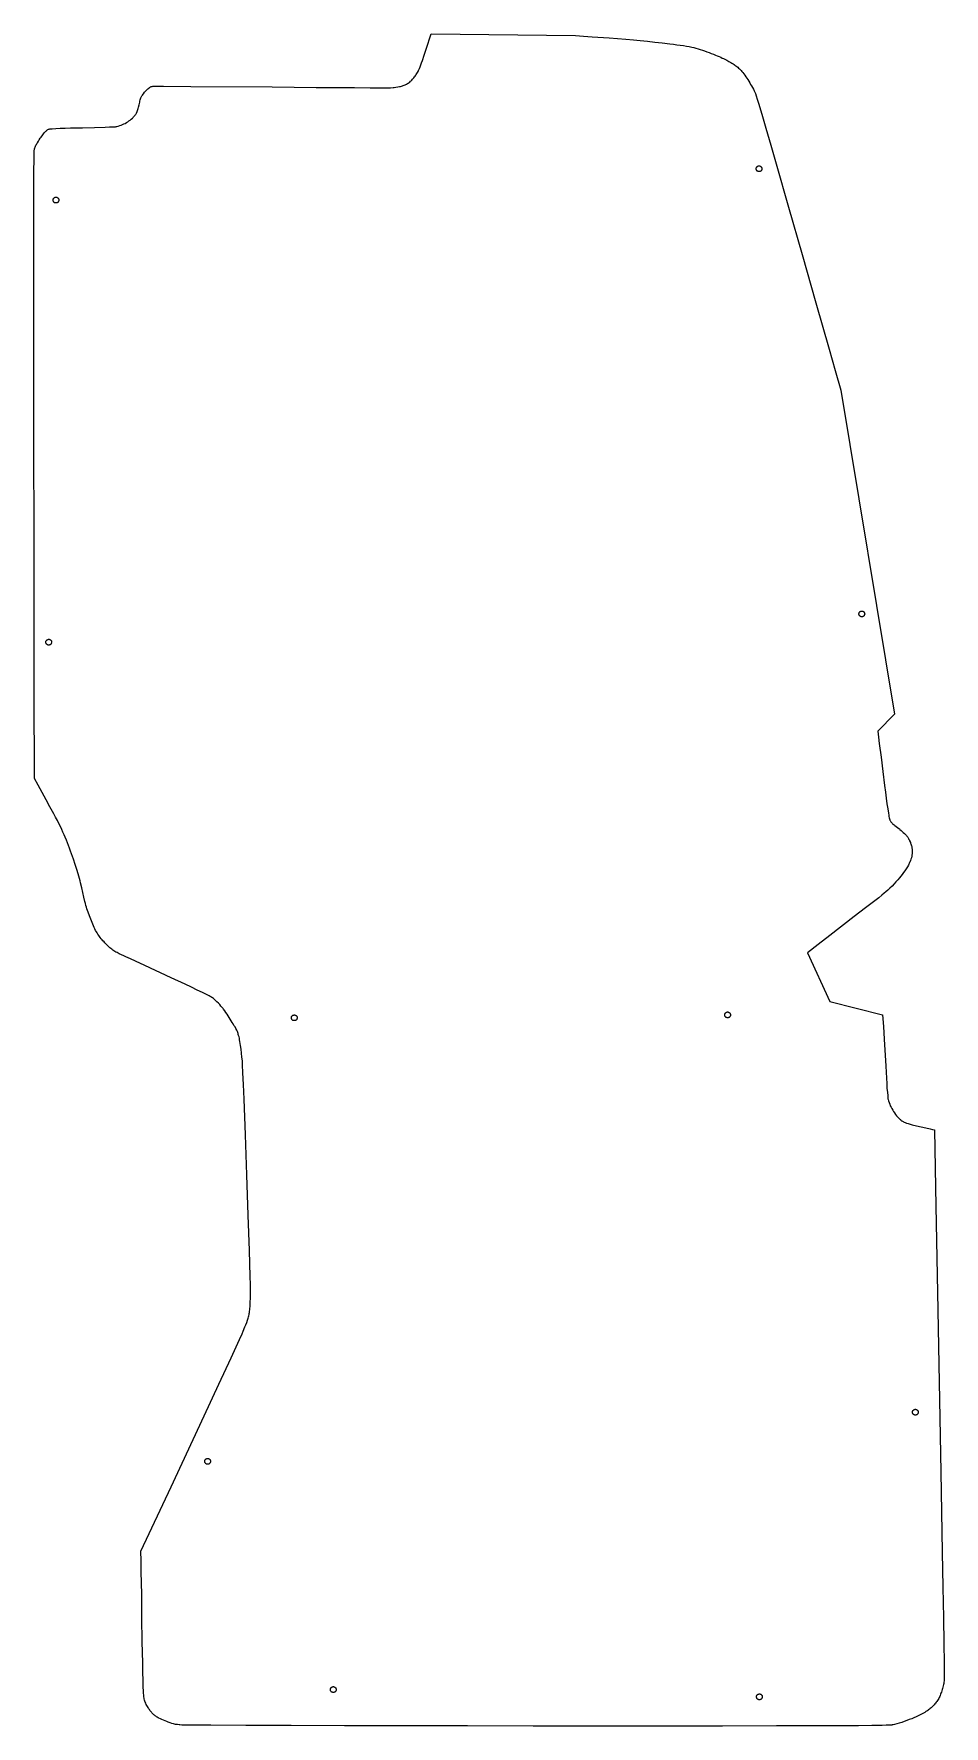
# Model space of a CAD drawing. Extents: x 1573 to 6745, y -2041 to 3468.
# Drawn here: x 1956 to 2586, y 1180 to 2351 of the extents above; entities that cross this region are included whole.
import ezdxf

# ---------------------------------------------------------------- set-up
doc = ezdxf.new("R2010")
doc.units = 0
doc.layers.add('Default Layer', color=1, linetype='CONTINUOUS')

msp = doc.modelspace()

# ---------------------------------------------------------------- linework, layer by layer
at = {"layer": 'Default Layer'}
for points in [[(2550.3, 1180.9), (2550, 1180.8), (2549.6, 1180.8), (2548.2, 1180.7), (2546.1, 1180.7), (2543.4, 1180.6), (2536.3, 1180.5), (2526.9, 1180.4), (2515.4, 1180.3), (2502, 1180.3), (2486.9, 1180.2), (2470.2, 1180.2), (2432.8, 1180.1), (2391.4, 1180.1), (2347.2, 1180.1), (2301.7, 1180.1), (2256.2, 1180.2), (2212.2, 1180.3), (2171, 1180.4), (2134.1, 1180.5), (2102.8, 1180.6), (2078.5, 1180.7), (2062.7, 1180.8), (2058.4, 1180.8), (2057.2, 1180.9), (2056.7, 1180.9), (2055.4, 1181.1), (2054.1, 1181.3), (2052.8, 1181.7), (2051.6, 1182), (2050.3, 1182.4), (2049.1, 1182.8), (2048, 1183.2), (2046.9, 1183.7), (2045.8, 1184.2), (2044.7, 1184.6), (2043.6, 1185.1), (2042.5, 1185.7), (2042, 1185.9), (2041.5, 1186.2), (2041, 1186.5), (2040.5, 1186.9), (2040, 1187.2), (2039.5, 1187.6), (2039.1, 1187.9), (2038.7, 1188.3), (2038.2, 1188.8), (2037.8, 1189.3), (2037.4, 1189.8), (2036.9, 1190.4), (2036.4, 1191), (2036, 1191.6), (2035.5, 1192.3), (2035.1, 1193), (2034.7, 1193.7), (2034.3, 1194.4), (2033.9, 1195.1), (2033.5, 1195.9), (2033.2, 1196.6), (2032.9, 1197.4), (2032.6, 1198.1), (2032.4, 1198.9), (2032.3, 1199.1), (2032.3, 1199.4), (2032.2, 1200.3), (2032.1, 1201.5), (2032, 1203), (2031.9, 1204.8), (2031.8, 1206.9), (2031.7, 1211.7), (2031.5, 1217.5), (2031.4, 1224), (2031.3, 1231.1), (2031.1, 1238.7), (2030.9, 1254.8), (2030.7, 1271.3), (2030.4, 1287.1), (2030.3, 1294.4), (2030.2, 1301.1), (2051, 1345.8), (2073.9, 1394.8), (2084.1, 1416.8), (2092.6, 1435.1), (2098.5, 1447.8), (2100.2, 1451.6), (2101, 1453.4), (2102.2, 1456.4), (2102.8, 1457.9), (2103.4, 1459.4), (2103.9, 1461), (2104.4, 1462.5), (2104.6, 1463.3), (2104.8, 1464.1), (2105, 1464.9), (2105.1, 1465.7), (2105.3, 1466.5), (2105.4, 1467.4), (2105.5, 1468.3), (2105.6, 1469.3), (2105.7, 1470.4), (2105.8, 1471.5), (2105.9, 1473.8), (2106, 1476.1), (2106.1, 1478.5), (2106.1, 1483), (2106.1, 1484), (2106.1, 1485.7), (2105.9, 1491.2), (2105.3, 1509.2), (2104.5, 1533.7), (2103.5, 1561.6), (2102.5, 1589.4), (2101.6, 1614.1), (2101.2, 1624.1), (2100.8, 1632.2), (2100.6, 1637.8), (2100.5, 1639.6), (2100.4, 1640.6), (2100.1, 1643.1), (2099.8, 1645.8), (2099.5, 1648.6), (2099.1, 1651.3), (2098.7, 1653.9), (2098.5, 1655.1), (2098.3, 1656.2), (2098.1, 1657.2), (2097.8, 1658.1), (2097.6, 1658.9), (2097.4, 1659.6), (2097.2, 1660.2), (2097, 1660.8), (2096.7, 1661.3), (2096.5, 1661.9), (2095.9, 1663), (2095.3, 1664.1), (2094.6, 1665.1), (2094, 1666.2), (2093.3, 1667.2), (2092.6, 1668.3), (2091.3, 1670.5), (2090.6, 1671.7), (2089.8, 1672.9), (2089, 1674.1), (2088.2, 1675.2), (2087.4, 1676.3), (2087, 1676.9), (2086.5, 1677.4), (2085.6, 1678.4), (2084.7, 1679.5), (2083.8, 1680.5), (2082.8, 1681.4), (2081.8, 1682.4), (2080.8, 1683.2), (2080.3, 1683.7), (2079.7, 1684.1), (2079.2, 1684.5), (2078.6, 1684.9), (2078.2, 1685.1), (2077.5, 1685.5), (2075.5, 1686.5), (2072.7, 1687.9), (2069.2, 1689.6), (2065.2, 1691.5), (2060.8, 1693.6), (2051.2, 1698.1), (2032.9, 1706.6), (2026.4, 1709.6), (2022.9, 1711.2), (2021.4, 1711.9), (2019.8, 1712.6), (2018.3, 1713.3), (2016.7, 1714), (2015.2, 1714.7), (2014.4, 1715.1), (2013.6, 1715.5), (2012.9, 1715.9), (2012.2, 1716.3), (2011.5, 1716.8), (2010.8, 1717.3), (2010.1, 1717.8), (2009.4, 1718.3), (2008.7, 1718.9), (2008, 1719.5), (2007.3, 1720.1), (2006.6, 1720.8), (2005.9, 1721.5), (2005.2, 1722.2), (2004.6, 1722.9), (2003.9, 1723.6), (2003.3, 1724.4), (2002.6, 1725.1), (2002, 1725.9), (2001.4, 1726.7), (2000.9, 1727.4), (2000.3, 1728.2), (1999.8, 1729.1), (1999.3, 1729.9), (1998.8, 1730.9), (1998.3, 1731.9), (1997.8, 1732.9), (1997.3, 1734), (1996.8, 1735.2), (1996.3, 1736.3), (1995.4, 1738.7), (1994.5, 1741), (1993.6, 1743.4), (1992.8, 1745.7), (1992.5, 1746.9), (1992.1, 1748.2), (1991.7, 1749.5), (1991.4, 1750.9), (1990.7, 1753.9), (1989.9, 1757.1), (1989.2, 1760.4), (1988.4, 1763.7), (1988, 1765.3), (1987.6, 1766.9), (1987.2, 1768.4), (1986.7, 1770), (1985.8, 1773.1), (1984.7, 1776.5), (1983.5, 1780.1), (1982.2, 1783.9), (1981.5, 1785.8), (1980.8, 1787.7), (1980, 1789.6), (1979.3, 1791.6), (1978.6, 1793.4), (1977.8, 1795.3), (1977, 1797.1), (1976.2, 1798.9), (1975.4, 1800.7), (1974.5, 1802.7), (1973.4, 1804.8), (1972.3, 1806.9), (1971.1, 1809.2), (1969.9, 1811.5), (1967.2, 1816.3), (1964.5, 1821.3), (1961.7, 1826.3), (1959, 1831.3), (1956.4, 1836), (1956.3, 1896.3), (1956.3, 1964.8), (1956.1, 2106.9), (1956, 2170.4), (1956, 2198.2), (1956, 2222.4), (1956.1, 2242.4), (1956.1, 2257.6), (1956.2, 2263.3), (1956.2, 2267.5), (1956.3, 2270.2), (1956.3, 2271), (1956.4, 2271.3), (1956.5, 2271.9), (1956.7, 2272.5), (1957, 2273.1), (1957.2, 2273.7), (1957.5, 2274.3), (1957.8, 2274.9), (1958.1, 2275.5), (1958.5, 2276.1), (1959.2, 2277.2), (1959.8, 2278.2), (1960.5, 2279.2), (1961.1, 2280), (1962.2, 2281.6), (1962.8, 2282.3), (1963.3, 2283.1), (1963.7, 2283.4), (1964, 2283.8), (1964.3, 2284.1), (1964.7, 2284.4), (1965, 2284.7), (1965.4, 2285), (1965.8, 2285.2), (1966.2, 2285.4), (1966.4, 2285.5), (1966.6, 2285.5), (1967.1, 2285.6), (1967.9, 2285.7), (1968.8, 2285.8), (1971.2, 2285.9), (1974.2, 2286.1), (1977.7, 2286.2), (1981.5, 2286.3), (1989.7, 2286.5), (1998, 2286.7), (2005.3, 2286.9), (2008.3, 2287), (2010.8, 2287.1), (2012.6, 2287.2), (2013.1, 2287.3), (2013.5, 2287.3), (2014.5, 2287.6), (2015.5, 2287.9), (2016.4, 2288.2), (2017.4, 2288.6), (2018.3, 2289.1), (2019.2, 2289.5), (2020.1, 2290.1), (2021, 2290.6), (2021.8, 2291.2), (2022.7, 2291.8), (2023.5, 2292.5), (2024.3, 2293.2), (2024.7, 2293.6), (2025.1, 2294), (2025.5, 2294.4), (2025.8, 2294.8), (2026.2, 2295.2), (2026.5, 2295.6), (2026.8, 2296.1), (2027.1, 2296.5), (2027.2, 2296.7), (2027.4, 2297), (2027.6, 2297.6), (2027.9, 2298.3), (2028.1, 2299), (2028.3, 2299.8), (2028.5, 2300.6), (2028.9, 2302.4), (2029.3, 2304.1), (2029.5, 2304.9), (2029.7, 2305.7), (2029.9, 2306.4), (2030.2, 2307.1), (2030.4, 2307.7), (2030.6, 2308.2), (2030.9, 2308.6), (2031.2, 2309.1), (2031.6, 2309.6), (2031.9, 2310), (2032.7, 2311), (2033.5, 2311.9), (2034.3, 2312.7), (2035, 2313.4), (2035.6, 2313.9), (2036, 2314.3), (2036.3, 2314.4), (2036.6, 2314.6), (2036.9, 2314.8), (2037.2, 2314.9), (2037.6, 2315), (2037.9, 2315.1), (2038.3, 2315.2), (2038.6, 2315.3), (2039.1, 2315.3), (2040.6, 2315.3), (2045.9, 2315.3), (2064.6, 2315.1), (2121.1, 2314.7), (2151.4, 2314.4), (2178.1, 2314.3), (2188.9, 2314.2), (2197.3, 2314.2), (2203, 2314.2), (2204.7, 2314.3), (2205.2, 2314.3), (2205.4, 2314.3), (2206.7, 2314.5), (2208, 2314.7), (2209.3, 2315), (2209.9, 2315.1), (2210.5, 2315.3), (2211.2, 2315.5), (2211.8, 2315.7), (2212.4, 2315.9), (2213, 2316.2), (2213.6, 2316.4), (2214.1, 2316.7), (2214.7, 2317), (2215.2, 2317.4), (2215.8, 2317.7), (2216.3, 2318.1), (2216.8, 2318.6), (2217.3, 2319), (2217.8, 2319.5), (2218.2, 2320), (2218.7, 2320.6), (2219.1, 2321.1), (2219.6, 2321.7), (2220, 2322.2), (2220.4, 2322.8), (2220.8, 2323.4), (2221.6, 2324.6), (2222.3, 2325.8), (2222.4, 2326.1), (2222.6, 2326.5), (2223, 2327.5), (2223.5, 2328.6), (2224, 2330), (2224.5, 2331.4), (2225.1, 2333.1), (2226.3, 2336.6), (2228.7, 2344.3), (2229.9, 2348), (2231.1, 2351.5), (2331, 2350.2), (2336.7, 2349.8), (2342.6, 2349.4), (2354.4, 2348.6), (2360.2, 2348.2), (2365.8, 2347.8), (2371.1, 2347.4), (2373.5, 2347.1), (2375.9, 2346.9), (2380.8, 2346.4), (2385.9, 2345.8), (2391.1, 2345.2), (2396.3, 2344.6), (2398.8, 2344.3), (2401.3, 2343.9), (2403.6, 2343.6), (2405.8, 2343.3), (2407.9, 2342.9), (2409.8, 2342.6), (2411.5, 2342.2), (2413, 2341.9), (2414.4, 2341.5), (2415.9, 2341.1), (2417.4, 2340.6), (2418.9, 2340.1), (2420.4, 2339.6), (2422, 2339.1), (2423.5, 2338.5), (2425, 2337.9), (2426.5, 2337.4), (2427.9, 2336.8), (2429.2, 2336.3), (2430.5, 2335.7), (2431.6, 2335.2), (2432.7, 2334.7), (2433.6, 2334.3), (2434.4, 2333.9), (2435.8, 2333.2), (2437.3, 2332.4), (2438.7, 2331.6), (2439.4, 2331.1), (2440.1, 2330.7), (2440.8, 2330.3), (2441.4, 2329.8), (2442.1, 2329.3), (2442.7, 2328.8), (2443.4, 2328.3), (2444, 2327.8), (2444.6, 2327.2), (2445.1, 2326.7), (2445.7, 2326), (2446.3, 2325.3), (2447, 2324.6), (2447.6, 2323.7), (2448.3, 2322.8), (2449, 2321.8), (2449.7, 2320.8), (2450.3, 2319.8), (2451, 2318.7), (2451.7, 2317.6), (2452.3, 2316.5), (2453, 2315.4), (2453.6, 2314.3), (2454.2, 2313.2), (2454.7, 2312.1), (2455.2, 2311), (2455.4, 2310.7), (2455.6, 2310.1), (2456.1, 2308.5), (2456.8, 2306.3), (2457.7, 2303.4), (2460, 2295.8), (2462.8, 2286.1), (2466.2, 2274.5), (2470, 2261.4), (2478.5, 2231.6), (2487.9, 2198.8), (2497.5, 2165.2), (2506.7, 2133.2), (2510.9, 2118.4), (2514.8, 2104.8), (2552, 1880.5), (2540.3, 1868.8), (2540.8, 1864.7), (2541.4, 1860.3), (2542.6, 1850.8), (2543.8, 1840.9), (2545, 1831.2), (2545.6, 1826.6), (2546.2, 1822.4), (2546.7, 1818.4), (2547.2, 1815), (2547.7, 1812), (2547.9, 1810.7), (2548.1, 1809.6), (2548.3, 1808.7), (2548.4, 1808), (2548.6, 1807.4), (2548.7, 1807.2), (2548.8, 1807), (2549.1, 1806.5), (2549.4, 1806), (2549.8, 1805.6), (2550.2, 1805.1), (2550.6, 1804.7), (2551.1, 1804.3), (2551.6, 1803.9), (2552.1, 1803.5), (2553.1, 1802.8), (2554, 1802.1), (2554.9, 1801.4), (2555.4, 1801.1), (2555.7, 1800.7), (2556.5, 1800), (2557.2, 1799.3), (2558, 1798.6), (2558.8, 1797.9), (2559.5, 1797.2), (2559.9, 1796.9), (2560.2, 1796.5), (2560.5, 1796.1), (2560.8, 1795.7), (2561.1, 1795.3), (2561.4, 1794.9), (2561.7, 1794.4), (2561.9, 1793.9), (2562.2, 1793.4), (2562.4, 1792.9), (2562.9, 1791.8), (2563.1, 1791.2), (2563.3, 1790.7), (2563.5, 1790.1), (2563.6, 1789.5), (2563.8, 1788.9), (2563.9, 1788.4), (2564, 1787.8), (2564.1, 1787.3), (2564.2, 1786.7), (2564.2, 1786.2), (2564.2, 1785.7), (2564.2, 1785.2), (2564.2, 1784.7), (2564.2, 1784.2), (2564.1, 1783.7), (2564, 1783.2), (2563.9, 1782.7), (2563.8, 1782.2), (2563.6, 1781.2), (2563.3, 1780.2), (2562.9, 1779.2), (2562.6, 1778.2), (2562.3, 1777.8), (2562.1, 1777.2), (2561.8, 1776.7), (2561.5, 1776.1), (2560.8, 1774.8), (2560, 1773.5), (2559.1, 1772.2), (2558.2, 1770.9), (2557.2, 1769.6), (2556.3, 1768.4), (2555.3, 1767.2), (2554.2, 1765.9), (2552.9, 1764.5), (2551.6, 1763.1), (2550.2, 1761.6), (2548.7, 1760.2), (2547.2, 1758.8), (2545.8, 1757.5), (2544.8, 1756.6), (2543.1, 1755.3), (2541, 1753.5), (2538.3, 1751.4), (2531.8, 1746.4), (2524.1, 1740.4), (2507.2, 1727.4), (2499, 1721.1), (2491.7, 1715.4), (2507.1, 1681.6), (2543.7, 1672.4), (2544.2, 1664.4), (2544.7, 1655.5), (2545.8, 1637), (2546.3, 1628.6), (2546.5, 1624.9), (2546.7, 1621.6), (2547, 1618.7), (2547.2, 1616.5), (2547.3, 1614.8), (2547.4, 1614.3), (2547.5, 1613.9), (2547.8, 1612.8), (2548.2, 1611.7), (2548.6, 1610.6), (2549, 1609.5), (2549.5, 1608.5), (2550.1, 1607.5), (2550.7, 1606.5), (2551.3, 1605.5), (2552, 1604.5), (2552.7, 1603.5), (2553.4, 1602.6), (2553.8, 1602.1), (2554.2, 1601.6), (2554.6, 1601.2), (2555.1, 1600.7), (2555.5, 1600.3), (2556, 1599.9), (2556.4, 1599.5), (2556.9, 1599.1), (2557.4, 1598.8), (2557.9, 1598.5), (2558.2, 1598.3), (2558.5, 1598.1), (2559.3, 1597.8), (2560.3, 1597.5), (2561.4, 1597.1), (2562.7, 1596.8), (2564.1, 1596.4), (2567.1, 1595.7), (2570.3, 1595), (2573.6, 1594.2), (2576.7, 1593.5), (2578.2, 1593.1), (2579.6, 1592.8), (2580.6, 1540.1), (2581.7, 1480.2), (2584, 1356.1), (2585, 1300.5), (2585.4, 1276.2), (2585.8, 1255), (2586.1, 1237.3), (2586.2, 1223.8), (2586.3, 1218.8), (2586.3, 1215), (2586.3, 1212.5), (2586.3, 1211.8), (2586.2, 1211.4), (2586.1, 1210.5), (2586, 1209.7), (2585.8, 1208.8), (2585.6, 1208), (2585.4, 1207.1), (2585.2, 1206.2), (2584.9, 1205.4), (2584.7, 1204.5), (2584.4, 1203.7), (2584.1, 1202.9), (2583.8, 1202.1), (2583.5, 1201.3), (2583.2, 1200.5), (2582.8, 1199.8), (2582.5, 1199.1), (2582.1, 1198.5), (2581.7, 1197.8), (2581.3, 1197.2), (2580.8, 1196.6), (2580.4, 1196), (2579.9, 1195.5), (2579.4, 1194.9), (2578.9, 1194.3), (2578.4, 1193.8), (2577.8, 1193.3), (2577.3, 1192.8), (2576.7, 1192.3), (2576.1, 1191.8), (2575.5, 1191.3), (2574.9, 1190.9), (2574.3, 1190.5), (2573.7, 1190.1), (2573, 1189.6), (2572.1, 1189.1), (2571, 1188.5), (2569.8, 1187.9), (2568.4, 1187.3), (2567, 1186.6), (2565.4, 1185.9), (2563.8, 1185.2), (2562.1, 1184.6), (2560.4, 1183.9), (2558.7, 1183.3), (2557, 1182.7), (2555.2, 1182.1), (2553.5, 1181.6), (2551.9, 1181.2), (2551.1, 1181), (2550.3, 1180.9)], [(2456.1, 2258.1), (2456.1, 2258.3), (2456.2, 2258.5), (2456.2, 2258.6), (2456.3, 2258.8), (2456.4, 2259), (2456.5, 2259.2), (2456.6, 2259.3), (2456.7, 2259.5), (2456.8, 2259.6), (2457, 2259.7), (2457.2, 2259.8), (2457.3, 2259.9), (2457.5, 2260), (2457.7, 2260), (2457.9, 2260), (2458.1, 2260.1), (2458.3, 2260), (2458.5, 2260), (2458.7, 2260), (2458.9, 2259.9), (2459.1, 2259.8), (2459.2, 2259.7), (2459.4, 2259.6), (2459.5, 2259.5), (2459.7, 2259.3), (2459.8, 2259.2), (2459.9, 2259), (2460, 2258.8), (2460, 2258.6), (2460.1, 2258.5), (2460.1, 2258.3), (2460.1, 2258.1), (2460.1, 2257.8), (2460.1, 2257.6), (2460, 2257.5), (2460, 2257.3), (2459.9, 2257.1), (2459.8, 2256.9), (2459.7, 2256.8), (2459.5, 2256.6), (2459.4, 2256.5), (2459.2, 2256.4), (2459.1, 2256.3), (2458.9, 2256.2), (2458.7, 2256.1), (2458.5, 2256.1), (2458.3, 2256.1), (2458.1, 2256.1), (2457.9, 2256.1), (2457.7, 2256.1), (2457.5, 2256.1), (2457.3, 2256.2), (2457.2, 2256.3), (2457, 2256.4), (2456.8, 2256.5), (2456.7, 2256.6), (2456.6, 2256.8), (2456.5, 2256.9), (2456.4, 2257.1), (2456.3, 2257.3), (2456.2, 2257.5), (2456.2, 2257.6), (2456.1, 2257.8), (2456.1, 2258.1)], [(1969.4, 2236.4), (1969.4, 2236.6), (1969.4, 2236.8), (1969.4, 2237), (1969.5, 2237.2), (1969.6, 2237.3), (1969.7, 2237.5), (1969.8, 2237.6), (1969.9, 2237.8), (1970.1, 2237.9), (1970.2, 2238), (1970.4, 2238.1), (1970.6, 2238.2), (1970.8, 2238.3), (1971, 2238.3), (1971.1, 2238.4), (1971.4, 2238.4), (1971.6, 2238.4), (1971.8, 2238.3), (1971.9, 2238.3), (1972.1, 2238.2), (1972.3, 2238.1), (1972.5, 2238), (1972.6, 2237.9), (1972.8, 2237.8), (1972.9, 2237.6), (1973, 2237.5), (1973.1, 2237.3), (1973.2, 2237.2), (1973.3, 2237), (1973.3, 2236.8), (1973.3, 2236.6), (1973.4, 2236.4), (1973.3, 2236.2), (1973.3, 2236), (1973.3, 2235.8), (1973.2, 2235.6), (1973.1, 2235.4), (1973, 2235.3), (1972.9, 2235.1), (1972.8, 2235), (1972.6, 2234.8), (1972.5, 2234.7), (1972.3, 2234.6), (1972.1, 2234.5), (1971.9, 2234.5), (1971.8, 2234.4), (1971.6, 2234.4), (1971.4, 2234.4), (1971.1, 2234.4), (1971, 2234.4), (1970.8, 2234.5), (1970.6, 2234.5), (1970.4, 2234.6), (1970.2, 2234.7), (1970.1, 2234.8), (1969.9, 2235), (1969.8, 2235.1), (1969.7, 2235.3), (1969.6, 2235.4), (1969.5, 2235.6), (1969.4, 2235.8), (1969.4, 2236), (1969.4, 2236.2), (1969.4, 2236.4)], [(2527.3, 1949.9), (2527.3, 1950.1), (2527.3, 1950.3), (2527.4, 1950.5), (2527.4, 1950.7), (2527.5, 1950.9), (2527.6, 1951.1), (2527.7, 1951.2), (2527.9, 1951.4), (2528, 1951.5), (2528.2, 1951.6), (2528.3, 1951.7), (2528.5, 1951.8), (2528.7, 1951.8), (2528.9, 1951.9), (2529.1, 1951.9), (2529.3, 1951.9), (2529.5, 1951.9), (2529.7, 1951.9), (2529.9, 1951.8), (2530.1, 1951.8), (2530.2, 1951.7), (2530.4, 1951.6), (2530.6, 1951.5), (2530.7, 1951.4), (2530.8, 1951.2), (2530.9, 1951.1), (2531, 1950.9), (2531.1, 1950.7), (2531.2, 1950.5), (2531.2, 1950.3), (2531.3, 1950.1), (2531.3, 1949.9), (2531.3, 1949.7), (2531.2, 1949.5), (2531.2, 1949.3), (2531.1, 1949.2), (2531, 1949), (2530.9, 1948.8), (2530.8, 1948.7), (2530.7, 1948.5), (2530.6, 1948.4), (2530.4, 1948.3), (2530.2, 1948.2), (2530.1, 1948.1), (2529.9, 1948), (2529.7, 1948), (2529.5, 1947.9), (2529.3, 1947.9), (2529.1, 1947.9), (2528.9, 1948), (2528.7, 1948), (2528.5, 1948.1), (2528.3, 1948.2), (2528.2, 1948.3), (2528, 1948.4), (2527.9, 1948.5), (2527.7, 1948.7), (2527.6, 1948.8), (2527.5, 1949), (2527.4, 1949.2), (2527.4, 1949.3), (2527.3, 1949.5), (2527.3, 1949.7), (2527.3, 1949.9)], [(1964.4, 1930.4), (1964.4, 1930.6), (1964.4, 1930.8), (1964.4, 1931), (1964.5, 1931.2), (1964.6, 1931.3), (1964.7, 1931.5), (1964.8, 1931.6), (1964.9, 1931.8), (1965.1, 1931.9), (1965.2, 1932), (1965.4, 1932.1), (1965.6, 1932.2), (1965.8, 1932.3), (1966, 1932.3), (1966.1, 1932.4), (1966.4, 1932.4), (1966.6, 1932.4), (1966.8, 1932.3), (1966.9, 1932.3), (1967.1, 1932.2), (1967.3, 1932.1), (1967.5, 1932), (1967.6, 1931.9), (1967.8, 1931.8), (1967.9, 1931.6), (1968, 1931.5), (1968.1, 1931.3), (1968.2, 1931.2), (1968.3, 1931), (1968.3, 1930.8), (1968.3, 1930.6), (1968.4, 1930.4), (1968.3, 1930.2), (1968.3, 1930), (1968.3, 1929.8), (1968.2, 1929.6), (1968.1, 1929.4), (1968, 1929.3), (1967.9, 1929.1), (1967.8, 1929), (1967.6, 1928.8), (1967.5, 1928.7), (1967.3, 1928.6), (1967.1, 1928.5), (1966.9, 1928.5), (1966.8, 1928.4), (1966.6, 1928.4), (1966.4, 1928.4), (1966.1, 1928.4), (1966, 1928.4), (1965.8, 1928.5), (1965.6, 1928.5), (1965.4, 1928.6), (1965.2, 1928.7), (1965.1, 1928.8), (1964.9, 1929), (1964.8, 1929.1), (1964.7, 1929.3), (1964.6, 1929.4), (1964.5, 1929.6), (1964.4, 1929.8), (1964.4, 1930), (1964.4, 1930.2), (1964.4, 1930.4)], [(2134.4, 1670.4), (2134.4, 1670.6), (2134.4, 1670.8), (2134.4, 1671), (2134.5, 1671.2), (2134.6, 1671.3), (2134.7, 1671.5), (2134.8, 1671.6), (2134.9, 1671.8), (2135.1, 1671.9), (2135.2, 1672), (2135.4, 1672.1), (2135.6, 1672.2), (2135.8, 1672.3), (2136, 1672.3), (2136.1, 1672.4), (2136.4, 1672.4), (2136.6, 1672.4), (2136.8, 1672.3), (2136.9, 1672.3), (2137.1, 1672.2), (2137.3, 1672.1), (2137.5, 1672), (2137.6, 1671.9), (2137.8, 1671.8), (2137.9, 1671.6), (2138, 1671.5), (2138.1, 1671.3), (2138.2, 1671.2), (2138.3, 1671), (2138.3, 1670.8), (2138.3, 1670.6), (2138.4, 1670.4), (2138.3, 1670.2), (2138.3, 1670), (2138.3, 1669.8), (2138.2, 1669.6), (2138.1, 1669.4), (2138, 1669.3), (2137.9, 1669.1), (2137.8, 1669), (2137.6, 1668.8), (2137.5, 1668.7), (2137.3, 1668.6), (2137.1, 1668.5), (2136.9, 1668.5), (2136.8, 1668.4), (2136.6, 1668.4), (2136.4, 1668.4), (2136.1, 1668.4), (2136, 1668.4), (2135.8, 1668.5), (2135.6, 1668.5), (2135.4, 1668.6), (2135.2, 1668.7), (2135.1, 1668.8), (2134.9, 1669), (2134.8, 1669.1), (2134.7, 1669.3), (2134.6, 1669.4), (2134.5, 1669.6), (2134.4, 1669.8), (2134.4, 1670), (2134.4, 1670.2), (2134.4, 1670.4)], [(2434.4, 1672.4), (2434.4, 1672.6), (2434.4, 1672.8), (2434.4, 1673), (2434.5, 1673.2), (2434.6, 1673.3), (2434.7, 1673.5), (2434.8, 1673.6), (2434.9, 1673.8), (2435.1, 1673.9), (2435.2, 1674), (2435.4, 1674.1), (2435.6, 1674.2), (2435.8, 1674.3), (2436, 1674.3), (2436.1, 1674.4), (2436.4, 1674.4), (2436.6, 1674.4), (2436.8, 1674.3), (2436.9, 1674.3), (2437.1, 1674.2), (2437.3, 1674.1), (2437.5, 1674), (2437.6, 1673.9), (2437.8, 1673.8), (2437.9, 1673.6), (2438, 1673.5), (2438.1, 1673.3), (2438.2, 1673.2), (2438.3, 1673), (2438.3, 1672.8), (2438.3, 1672.6), (2438.4, 1672.4), (2438.3, 1672.2), (2438.3, 1672), (2438.3, 1671.8), (2438.2, 1671.6), (2438.1, 1671.4), (2438, 1671.3), (2437.9, 1671.1), (2437.8, 1671), (2437.6, 1670.8), (2437.5, 1670.7), (2437.3, 1670.6), (2437.1, 1670.5), (2436.9, 1670.5), (2436.8, 1670.4), (2436.6, 1670.4), (2436.4, 1670.4), (2436.1, 1670.4), (2436, 1670.4), (2435.8, 1670.5), (2435.6, 1670.5), (2435.4, 1670.6), (2435.2, 1670.7), (2435.1, 1670.8), (2434.9, 1671), (2434.8, 1671.1), (2434.7, 1671.3), (2434.6, 1671.4), (2434.5, 1671.6), (2434.4, 1671.8), (2434.4, 1672), (2434.4, 1672.2), (2434.4, 1672.4)], [(2564.4, 1397.4), (2564.4, 1397.6), (2564.4, 1397.8), (2564.4, 1398), (2564.5, 1398.2), (2564.6, 1398.3), (2564.7, 1398.5), (2564.8, 1398.6), (2564.9, 1398.8), (2565.1, 1398.9), (2565.2, 1399), (2565.4, 1399.1), (2565.6, 1399.2), (2565.8, 1399.3), (2566, 1399.3), (2566.1, 1399.4), (2566.4, 1399.4), (2566.6, 1399.4), (2566.8, 1399.3), (2566.9, 1399.3), (2567.1, 1399.2), (2567.3, 1399.1), (2567.5, 1399), (2567.6, 1398.9), (2567.8, 1398.8), (2567.9, 1398.6), (2568, 1398.5), (2568.1, 1398.3), (2568.2, 1398.2), (2568.3, 1398), (2568.3, 1397.8), (2568.3, 1397.6), (2568.4, 1397.4), (2568.3, 1397.2), (2568.3, 1397), (2568.3, 1396.8), (2568.2, 1396.6), (2568.1, 1396.4), (2568, 1396.3), (2567.9, 1396.1), (2567.8, 1396), (2567.6, 1395.8), (2567.5, 1395.7), (2567.3, 1395.6), (2567.1, 1395.5), (2566.9, 1395.5), (2566.8, 1395.4), (2566.6, 1395.4), (2566.4, 1395.4), (2566.1, 1395.4), (2566, 1395.4), (2565.8, 1395.5), (2565.6, 1395.5), (2565.4, 1395.6), (2565.2, 1395.7), (2565.1, 1395.8), (2564.9, 1396), (2564.8, 1396.1), (2564.7, 1396.3), (2564.6, 1396.4), (2564.5, 1396.6), (2564.4, 1396.8), (2564.4, 1397), (2564.4, 1397.2), (2564.4, 1397.4)], [(2074.4, 1363.4), (2074.4, 1363.6), (2074.4, 1363.8), (2074.4, 1364), (2074.5, 1364.2), (2074.6, 1364.3), (2074.7, 1364.5), (2074.8, 1364.6), (2074.9, 1364.8), (2075.1, 1364.9), (2075.2, 1365), (2075.4, 1365.1), (2075.6, 1365.2), (2075.8, 1365.3), (2076, 1365.3), (2076.1, 1365.4), (2076.4, 1365.4), (2076.6, 1365.4), (2076.8, 1365.3), (2076.9, 1365.3), (2077.1, 1365.2), (2077.3, 1365.1), (2077.5, 1365), (2077.6, 1364.9), (2077.8, 1364.8), (2077.9, 1364.6), (2078, 1364.5), (2078.1, 1364.3), (2078.2, 1364.2), (2078.3, 1364), (2078.3, 1363.8), (2078.3, 1363.6), (2078.4, 1363.4), (2078.3, 1363.2), (2078.3, 1363), (2078.3, 1362.8), (2078.2, 1362.6), (2078.1, 1362.4), (2078, 1362.3), (2077.9, 1362.1), (2077.8, 1362), (2077.6, 1361.8), (2077.5, 1361.7), (2077.3, 1361.6), (2077.1, 1361.5), (2076.9, 1361.5), (2076.8, 1361.4), (2076.6, 1361.4), (2076.4, 1361.4), (2076.1, 1361.4), (2076, 1361.4), (2075.8, 1361.5), (2075.6, 1361.5), (2075.4, 1361.6), (2075.2, 1361.7), (2075.1, 1361.8), (2074.9, 1362), (2074.8, 1362.1), (2074.7, 1362.3), (2074.6, 1362.4), (2074.5, 1362.6), (2074.4, 1362.8), (2074.4, 1363), (2074.4, 1363.2), (2074.4, 1363.4)], [(2161.4, 1205.4), (2161.4, 1205.6), (2161.4, 1205.8), (2161.4, 1206), (2161.5, 1206.2), (2161.6, 1206.3), (2161.7, 1206.5), (2161.8, 1206.6), (2161.9, 1206.8), (2162.1, 1206.9), (2162.2, 1207), (2162.4, 1207.1), (2162.6, 1207.2), (2162.8, 1207.3), (2163, 1207.3), (2163.1, 1207.4), (2163.4, 1207.4), (2163.6, 1207.4), (2163.8, 1207.3), (2163.9, 1207.3), (2164.1, 1207.2), (2164.3, 1207.1), (2164.5, 1207), (2164.6, 1206.9), (2164.8, 1206.8), (2164.9, 1206.6), (2165, 1206.5), (2165.1, 1206.3), (2165.2, 1206.2), (2165.3, 1206), (2165.3, 1205.8), (2165.3, 1205.6), (2165.4, 1205.4), (2165.3, 1205.2), (2165.3, 1205), (2165.3, 1204.8), (2165.2, 1204.6), (2165.1, 1204.4), (2165, 1204.3), (2164.9, 1204.1), (2164.8, 1204), (2164.6, 1203.8), (2164.5, 1203.7), (2164.3, 1203.6), (2164.1, 1203.5), (2163.9, 1203.5), (2163.8, 1203.4), (2163.6, 1203.4), (2163.4, 1203.4), (2163.1, 1203.4), (2163, 1203.4), (2162.8, 1203.5), (2162.6, 1203.5), (2162.4, 1203.6), (2162.2, 1203.7), (2162.1, 1203.8), (2161.9, 1204), (2161.8, 1204.1), (2161.7, 1204.3), (2161.6, 1204.4), (2161.5, 1204.6), (2161.4, 1204.8), (2161.4, 1205), (2161.4, 1205.2), (2161.4, 1205.4)], [(2456.4, 1200.4), (2456.4, 1200.6), (2456.4, 1200.8), (2456.4, 1201), (2456.5, 1201.2), (2456.6, 1201.3), (2456.7, 1201.5), (2456.8, 1201.6), (2456.9, 1201.8), (2457.1, 1201.9), (2457.2, 1202), (2457.4, 1202.1), (2457.6, 1202.2), (2457.8, 1202.3), (2458, 1202.3), (2458.1, 1202.4), (2458.4, 1202.4), (2458.6, 1202.4), (2458.8, 1202.3), (2458.9, 1202.3), (2459.1, 1202.2), (2459.3, 1202.1), (2459.5, 1202), (2459.6, 1201.9), (2459.8, 1201.8), (2459.9, 1201.6), (2460, 1201.5), (2460.1, 1201.3), (2460.2, 1201.2), (2460.3, 1201), (2460.3, 1200.8), (2460.3, 1200.6), (2460.4, 1200.4), (2460.3, 1200.2), (2460.3, 1200), (2460.3, 1199.8), (2460.2, 1199.6), (2460.1, 1199.4), (2460, 1199.3), (2459.9, 1199.1), (2459.8, 1199), (2459.6, 1198.8), (2459.5, 1198.7), (2459.3, 1198.6), (2459.1, 1198.5), (2458.9, 1198.5), (2458.8, 1198.4), (2458.6, 1198.4), (2458.4, 1198.4), (2458.1, 1198.4), (2458, 1198.4), (2457.8, 1198.5), (2457.6, 1198.5), (2457.4, 1198.6), (2457.2, 1198.7), (2457.1, 1198.8), (2456.9, 1199), (2456.8, 1199.1), (2456.7, 1199.3), (2456.6, 1199.4), (2456.5, 1199.6), (2456.4, 1199.8), (2456.4, 1200), (2456.4, 1200.2), (2456.4, 1200.4)]]:
    msp.add_lwpolyline(points, close=True, dxfattribs=at)

doc.saveas('drawing.dxf')
